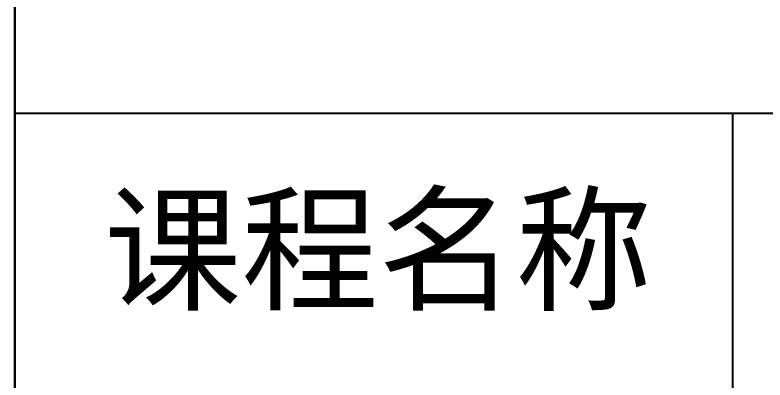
# Model space of a CAD drawing. Header units: millimetres. Extents: x 0 to 85187, y 0 to 59400.
# Drawn here: x 67000 to 69613, y 4070 to 5342 of the extents above; entities that cross this region are included whole.
import ezdxf

# ---------------------------------------------------------------- set-up
doc = ezdxf.new("R2010")
doc.units = ezdxf.units.MM
doc.layers.add('外框线', color=7, linetype='Continuous', lineweight=30)
doc.layers.add('标准', color=7, linetype='Continuous')
doc.styles.add('Annotative', font='arial.ttf')

msp = doc.modelspace()

# ---------------------------------------------------------------- linework, layer by layer
at = {"layer": '外框线'}
msp.add_line((67000, 2000), (67000, 7000), dxfattribs=at)
at = {"layer": '标准'}
for p, q in [((67000, 7000), (67000, 5000)), ((67000, 5000), (82000, 5000)), ((67000, 5000), (67000, 4000)), ((67000, 5000), (71000, 5000)), ((67000, 5000), (69500, 5000)), ((69500, 5000), (69500, 3000))]:
    msp.add_line(p, q, dxfattribs=at)

# ---------------------------------------------------------------- texts
at = {"layer": '标准', "insert": (67311, 4699.7), "char_height": 350, "attachment_point": 1, "style": 'Annotative'}
msp.add_mtext_dynamic_manual_height_columns('{\\fFangSong|b1|i0|c134|p49;课程名称}', width=4583.323, gutter_width=2250, heights=[0], dxfattribs=at)

doc.saveas('drawing.dxf')
